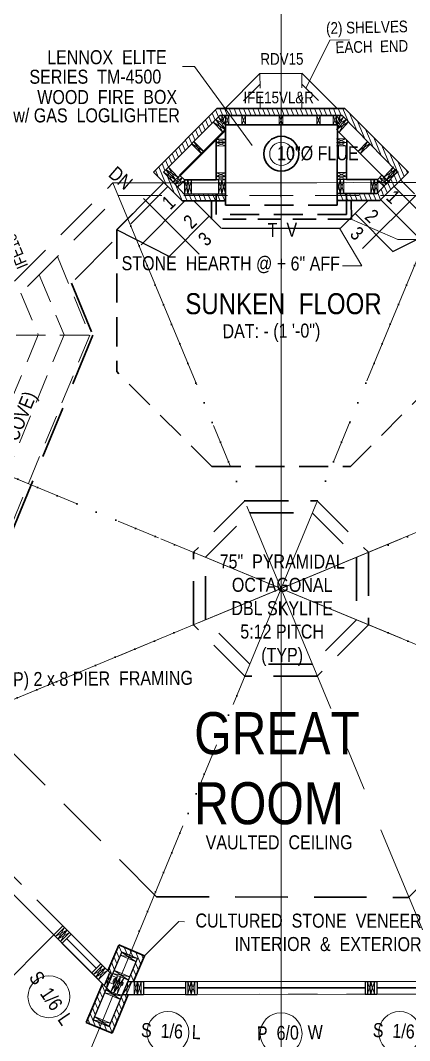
# Model space of a CAD drawing. Header units: inches. Extents: x 913 to 4010, y 85 to 6286.
# Drawn here: x 2736.9 to 2903.8, y 1601.2 to 2038.2 of the extents above; entities that cross this region are included whole.
import ezdxf

# ---------------------------------------------------------------- set-up
doc = ezdxf.new("R2010")
doc.units = ezdxf.units.IN
doc.header["$MEASUREMENT"] = 0
for name, pattern in [('ACAD_ISO07W100', [3, 0, -3]), ('CENTER', [2, 1.25, -0.25, 0.25, -0.25]), ('HIDDEN', [0.375, 0.25, -0.125])]:
    doc.linetypes.add(name, pattern=pattern)
for name, color, linetype, lineweight in [('BUILT-INS', 6, 'Continuous', 9), ('DOORS', 7, 'Continuous', 30), ('FL JOISTS', 3, 'Continuous', 20), ('FOUNDATION', 7, 'HIDDEN', 20), ('GRID', 1, 'CENTER', 20), ('INT WALLS', 7, 'Continuous', 40), ('LAYOUT', 6, 'Continuous', 9), ('LITE COVE', 7, 'HIDDEN', 30), ('MASONRY', 16, 'HIDDEN', 30), ('ROOF BEAMS', 3, 'HIDDEN', 30), ('ROOFLINE', 7, 'HIDDEN', 30), ('SKYLITES', 3, 'Continuous', 30), ('WALL FRAMING', 7, 'Continuous', 30), ('WINDOWS', 5, 'Continuous', 30)]:
    doc.layers.add(name, color=color, linetype=linetype, lineweight=lineweight)
for name, color, linetype in [('CABINETS', 30, 'HIDDEN'), ('LLMASONRY', 12, 'Continuous'), ('TEXT', 250, 'Continuous'), ('WALLS', 5, 'Continuous')]:
    doc.layers.add(name, color=color, linetype=linetype)
doc.styles.add('ARCHENTLTD', font='technical.ttf', dxfattribs={"height": 0.1875})
doc.dimstyles.new('ARCHENTLTD', dxfattribs={"dimscale": 0.05, "dimtxt": 0.1875, "dimasz": 3, "dimexe": 9, "dimexo": 1, "dimgap": 2.5, "dimtad": 0, "dimdec": 1, "dimzin": 1, "dimdsep": 46, "dimlunit": 4, "dimtxsty": 'ARCHENTLTD', "dimblk": 'ARCHTICK', "dimcen": 6, "dimclrd": 256, "dimclre": 256, "dimclrt": 256, "dimaunit": 1, "dimadec": 0, "dimazin": 0, "dimtfac": 1, "dimtdec": 1, "dimtofl": 0, "dimtmove": 1, "dimatfit": 3, "dimldrblk": 'ARCHTICK', "dimfxl": 1, "dimfrac": 2, "dimtolj": 1, "dimtzin": 0, "dimlwd": 9, "dimlwe": 9, "dimarcsym": 0})
pattern_1 = [(112.5, (-10519.8615, -1861.9279), (-1.73227412, -0.71753144), [])]
pattern_2 = [(112.5, (-10519.8085, -1854.6154), (-1.73227412, -0.71753144), [])]

# ---------------------------------------------------------------- blocks, each defined once
blk = doc.blocks.new('_ArchTick')
at = {"color": 0, "linetype": 'ByBlock', "const_width": 0.15}
blk.add_lwpolyline([(-0.5, -0.5), (0.5, 0.5)], dxfattribs=at)

msp = doc.modelspace()

# ---------------------------------------------------------------- hatches: boundary and pattern name
at = {"layer": 'MASONRY', "lineweight": 9, "ltscale": 75}
h = msp.add_hatch(dxfattribs=at)
h.set_pattern_fill('ANSI31', color=256, scale=15, angle=67.5, style=0)
h.set_pattern_definition(pattern_2)
h.paths.add_polyline_path([(2848.71, 2000.41), (2821.18, 2000.4), (2796.74, 1975.95), (2800.98, 1975.95), (2822.42, 1997.4), (2848.71, 1997.41)])
h.paths.add_polyline_path([(2798.23, 1973.2), (2800.98, 1975.95), (2796.74, 1975.95), (2793.99, 1973.2), (2796.74, 1970.45), (2800.83, 1970.45)])
h.paths.add_polyline_path([(2800.83, 1970.45), (2796.74, 1970.45), (2806.33, 1960.86), (2824.8, 1960.91), (2824.81, 1963.91), (2807.11, 1963.79)])
h = msp.add_hatch(dxfattribs=at)
h.set_pattern_fill('ANSI31', color=256, scale=15, angle=67.5, style=0)
h.set_pattern_definition(pattern_2)
h.paths.add_polyline_path([(2876.08, 2000.42), (2848.71, 2000.41), (2848.71, 1997.41), (2874.84, 1997.42), (2895.83, 1976), (2900.52, 1976)])
h.paths.add_polyline_path([(2903.28, 1973.23), (2900.52, 1976), (2895.83, 1976), (2898.51, 1973.26), (2895.92, 1970.5), (2900.55, 1970.5)])
h.paths.add_polyline_path([(2900.55, 1970.5), (2895.92, 1970.5), (2889.9, 1964.08), (2872.81, 1964.04), (2872.8, 1961.04), (2891.15, 1961.09)])
h = msp.add_hatch(dxfattribs=at)
h.set_pattern_fill('ANSI31', color=256, scale=15, angle=67.5, style=0)
h.set_pattern_definition(pattern_1)
h.paths.add_polyline_path([(2774.43, 1631.07), (2776.15, 1629.36), (2780.29, 1639.19), (2783.7, 1637.76), (2784.56, 1639.84), (2779.08, 1642.13)])
h.paths.add_polyline_path([(2783.04, 1626.48), (2785.48, 1626.48), (2790.08, 1637.55), (2784.56, 1639.84), (2783.7, 1637.76), (2787.14, 1636.33)])
h = msp.add_hatch(dxfattribs=at)
h.set_pattern_fill('ANSI31', color=256, scale=15, angle=67.5, style=0)
h.set_pattern_definition(pattern_1)
h.paths.add_polyline_path([(2773.89, 1623.83), (2772.17, 1625.55), (2765.17, 1608.92), (2776.25, 1604.3), (2783.19, 1620.98), (2780.75, 1620.97), (2775.04, 1607.25), (2768.12, 1610.12)])
at = {"layer": 'WALL FRAMING', "lineweight": 9, "ltscale": 150}
msp.add_hatch(color=256, dxfattribs=at).paths.add_polyline_path([(2775.6, 1627.21, 1), (2775.6, 1627.84, 1)])

# ---------------------------------------------------------------- linework, layer by layer
at = {"layer": 'BUILT-INS', "linetype": 'Continuous', "lineweight": 9, "ltscale": 0.75}
for p, q in [((2839.65, 2015.41), (2824.77, 2000.41)), ((2857.66, 2015.49), (2839.65, 2015.41)), ((2857.62, 2015.52), (2872.8, 2000.45))]:
    msp.add_line(p, q, dxfattribs=at)
at = {"layer": 'BUILT-INS', "linetype": 'HIDDEN', "lineweight": 9, "ltscale": 25}
for p, q in [((2839.65, 2015.41), (2839.66, 2000.41)), ((2857.62, 2015.52), (2857.63, 2000.42))]:
    msp.add_line(p, q, dxfattribs=at)
at = {"layer": 'BUILT-INS', "linetype": 'HIDDEN', "lineweight": 9, "ltscale": 40}
for p, q in [((2839.65, 2010.8), (2829.35, 2000.42)), ((2857.63, 2010.94), (2868.19, 2000.45))]:
    msp.add_line(p, q, dxfattribs=at)
at = {"layer": 'DOORS', "lineweight": 20, "ltscale": 75}
msp.add_line((2700.33, 1697.32), (2751.27, 1646.44), dxfattribs=at)
at = {"layer": 'DOORS', "ltscale": 75}
msp.add_line((2725.84, 1620.99), (2751.27, 1646.44), dxfattribs=at)
at = {"layer": 'DOORS', "color": 7, "linetype": 'Continuous', "lineweight": 20, "ltscale": 7.5}
for centre in [(2749.17, 1619.96), (2800.16, 1604.62), (2848.69, 1604.11), (2899.56, 1604.62)]:
    msp.add_circle(centre, 9, dxfattribs=at)
at = {"layer": 'FL JOISTS', "color": 7, "linetype": 'Continuous', "lineweight": 9}
msp.add_line((2794.79, 1965.12), (2778.22, 1948.54), dxfattribs=at)
at = {"layer": 'FOUNDATION', "color": 7, "linetype": 'Continuous', "lineweight": 9, "ltscale": 25}
msp.add_line((2741.8, 1536.45), (2770.8, 1606.57), dxfattribs=at)
at = {"layer": 'GRID', "color": 2, "lineweight": 9, "ltscale": 75}
for p, q in [((2770.8, 1606.57), (2920.59, 1968.69)), ((2776.59, 1968.62), (2926.73, 1606.65)), ((2674.89, 1866.75), (3022.59, 1722.86)), ((2674.96, 1722.81), (3022.54, 1866.92))]:
    msp.add_line(p, q, dxfattribs=at)
at = {"layer": 'GRID', "ltscale": 50}
for p, q in [((2776.59, 1968.63), (2920.59, 1968.7)), ((2776.76, 1620.97), (2674.88, 1722.75)), ((2776.76, 1620.97), (2920.76, 1621.05))]:
    msp.add_line(p, q, dxfattribs=at)
at = {"layer": 'INT WALLS', "color": 4}
msp.add_line((2824.82, 1991.32), (2805.3, 1971.79), dxfattribs=at)
at = {"layer": 'LAYOUT', "ltscale": 25}
msp.add_line((2848.8, 1531.01), (2848.8, 6013.46), dxfattribs=at)
at = {"layer": 'LAYOUT', "color": 6, "linetype": 'CENTER', "lineweight": 5, "ltscale": 250}
for p, q in [((2848.75, 1056.04), (2848.62, 2342.8)), ((4009.81, 2276.01), (2848.64, 1794.82)), ((4009.81, 1314.09), (1739.95, 2253.88))]:
    msp.add_line(p, q, dxfattribs=at)
at = {"layer": 'LAYOUT', "color": 6, "linetype": 'Continuous', "lineweight": 5, "ltscale": 250}
msp.add_line((2848.64, 1794.82), (1496.48, 1234.47), dxfattribs=at)
at = {"layer": 'LITE COVE', "ltscale": 90}
for p, q in [((2800.16, 1967.03), (2758.84, 1925.67)), ((2897.15, 1967.04), (2938.26, 1925.9)), ((2758.84, 1925.67), (2768.01, 1903.31)), ((2768.01, 1903.31), (2715.05, 1775.2)), ((2795.31, 1662.83), (2705.55, 1752.5)), ((2903.35, 1662.51), (2993.92, 1752.37)), ((2795.31, 1662.83), (2903.35, 1662.51))]:
    msp.add_line(p, q, dxfattribs=at)
at = {"layer": 'LITE COVE', "color": 7, "linetype": 'ACAD_ISO07W100', "lineweight": 30, "ltscale": 3}
for p, q in [((2833.13, 1832.33), (2778.86, 1963.12)), ((2864.2, 1832.34), (2918.31, 1963.19)), ((2811.44, 1810.1), (2697.69, 1857.5)), ((2886.17, 1809.88), (2999.57, 1857.68)), ((2811.17, 1779.3), (2693.72, 1730.62)), ((2886.17, 1779.31), (3003.64, 1730.67)), ((2833.14, 1757.33), (2779, 1626.51))]:
    msp.add_line(p, q, dxfattribs=at)
at = {"layer": 'MASONRY', "linetype": 'Continuous', "ltscale": 150}
msp.add_line((2821.18, 2000.4), (2793.99, 1973.2), dxfattribs=at)
at = {"layer": 'MASONRY', "linetype": 'Continuous'}
for p, q in [((2876.08, 2000.42), (2821.18, 2000.4)), ((2903.28, 1973.23), (2876.08, 2000.42)), ((2903.28, 1973.23), (2891.07, 1961.01))]:
    msp.add_line(p, q, dxfattribs=at)
at = {"layer": 'MASONRY', "linetype": 'Continuous', "ltscale": 1.5}
for p, q in [((2793.99, 1973.2), (2806.33, 1960.86)), ((2785.48, 1626.48), (2790.08, 1637.55))]:
    msp.add_line(p, q, dxfattribs=at)
at = {"layer": 'MASONRY', "linetype": 'Continuous', "ltscale": 5}
for p, q in [((2824.8, 1960.91), (2824.81, 1963.91)), ((2872.8, 1961.03), (2872.81, 1964.04))]:
    msp.add_line(p, q, dxfattribs=at)
at = {"layer": 'MASONRY', "linetype": 'Continuous', "ltscale": 7.5}
for p, q in [((2806.33, 1960.86), (2824.8, 1960.91)), ((2872.8, 1961.04), (2891.15, 1961.09))]:
    msp.add_line(p, q, dxfattribs=at)
at = {"layer": 'MASONRY', "linetype": 'Continuous', "lineweight": 25, "ltscale": 50}
for p, q in [((2823.19, 1948.98), (2811.29, 1960.88)), ((2885.96, 1960.95), (2874.02, 1949)), ((2874.02, 1949), (2823.4, 1948.98))]:
    msp.add_line(p, q, dxfattribs=at)
at = {"layer": 'MASONRY', "linetype": 'HIDDEN', "lineweight": 30, "ltscale": 40}
for p, q in [((2818.8, 1952.98), (2818.8, 1960.9)), ((2878.85, 1953.05), (2878.8, 1961.06)), ((2878.74, 1953.04), (2818.8, 1952.99))]:
    msp.add_line(p, q, dxfattribs=at)
at = {"layer": 'MASONRY', "linetype": 'Continuous', "lineweight": 30, "ltscale": 1.5}
for p, q in [((2779.08, 1642.12), (2774.43, 1631.07)), ((2779.08, 1642.13), (2790.08, 1637.55)), ((2772.17, 1625.55), (2765.17, 1608.92)), ((2776.25, 1604.3), (2783.19, 1620.98)), ((2765.17, 1608.92), (2776.25, 1604.3))]:
    msp.add_line(p, q, dxfattribs=at)
at = {"layer": 'ROOF BEAMS', "lineweight": 20, "ltscale": 75}
for p, q in [((2674.81, 1866.74), (2776.59, 1968.63)), ((2776.59, 1968.63), (2920.59, 1968.7)), ((2680.31, 1864.47), (2778.86, 1963.12)), ((2778.87, 1963.13), (2918.31, 1963.19)), ((2704.22, 1701.21), (2755.15, 1650.33))]:
    msp.add_line(p, q, dxfattribs=at)
at = {"layer": 'ROOF BEAMS', "ltscale": 75}
for p, q in [((2816.29, 1808.23), (2835.24, 1827.2)), ((2835.24, 1827.2), (2862.07, 1827.21)), ((2862.07, 1827.21), (2881.05, 1808.26)), ((2816.29, 1781.41), (2816.29, 1808.23)), ((2881.05, 1808.26), (2881.05, 1781.44)), ((2835.28, 1762.45), (2816.29, 1781.41)), ((2881.05, 1781.44), (2862.1, 1762.46)), ((2862.1, 1762.46), (2835.28, 1762.45))]:
    msp.add_line(p, q, dxfattribs=at)
at = {"layer": 'ROOFLINE', "color": 7, "linetype": 'HIDDEN', "lineweight": 5, "ltscale": 50}
for p, q in [((2752.83, 1937.06), (2766.65, 1903.31)), ((2744.99, 1929.21), (2755.69, 1903.43)), ((2737.15, 1921.36), (2744.59, 1903.43)), ((2744.52, 1903.43), (2698.37, 1791.78)), ((2755.61, 1903.43), (2706.23, 1783.96)), ((2766.65, 1903.31), (2714.09, 1776.15)), ((2716.38, 1903.28), (2768.01, 1903.31))]:
    msp.add_line(p, q, dxfattribs=at)
at = {"layer": 'SKYLITES', "linetype": 'HIDDEN', "ltscale": 75}
for p, q in [((2833.13, 1832.33), (2811.18, 1810.35)), ((2833.12, 1832.32), (2864.19, 1832.34)), ((2864.19, 1832.34), (2886.17, 1810.39)), ((2811.16, 1779.29), (2811.16, 1810.35)), ((2886.17, 1810.39), (2886.17, 1779.32)), ((2833.16, 1757.32), (2811.16, 1779.29)), ((2886.17, 1779.32), (2864.22, 1757.34)), ((2864.22, 1757.34), (2833.16, 1757.32))]:
    msp.add_line(p, q, dxfattribs=at)
at = {"layer": 'WALL FRAMING', "color": 4, "linetype": 'Continuous'}
for p, q in [((2822.42, 1997.4), (2798.23, 1973.2)), ((2898.52, 1973.25), (2874.84, 1997.42)), ((2798.23, 1973.2), (2802.35, 1968.83))]:
    msp.add_line(p, q, dxfattribs=at)
at = {"layer": 'WALL FRAMING', "linetype": 'Continuous'}
for p, q in [((2874.84, 1997.42), (2822.42, 1997.4)), ((2898.51, 1973.26), (2889.9, 1964.08)), ((2802.35, 1968.83), (2807.11, 1963.79))]:
    msp.add_line(p, q, dxfattribs=at)
at = {"layer": 'WALL FRAMING', "linetype": 'Continuous', "lineweight": 20, "ltscale": 40}
for p, q in [((2823.34, 1997.4), (2823.35, 1995.06)), ((2824.8, 1997.4), (2824.82, 1993.39)), ((2826.25, 1997.41), (2826.28, 1993.4)), ((2831.88, 1997.4), (2831.88, 1993.4)), ((2833.38, 1997.41), (2833.38, 1993.41)), ((2847.88, 1997.41), (2847.88, 1993.41)), ((2849.38, 1997.41), (2849.38, 1993.41)), ((2863.97, 1997.41), (2863.97, 1993.41)), ((2865.47, 1997.41), (2865.47, 1993.41)), ((2871.01, 1997.48), (2871, 1993.48)), ((2872.47, 1997.48), (2872.46, 1993.47)), ((2873.93, 1997.48), (2873.92, 1995.14)), ((2819.64, 1994.62), (2823.76, 1990.26)), ((2820.7, 1995.68), (2824.82, 1991.32)), ((2821.79, 1996.71), (2824.92, 1993.4)), ((2875.47, 1996.8), (2872.36, 1993.48)), ((2876.57, 1995.77), (2872.46, 1991.39)), ((2877.63, 1994.71), (2873.53, 1990.33)), ((2814.53, 1981.02), (2810.29, 1985.26)), ((2814.53, 1981.02), (2810.29, 1985.26)), ((2814.53, 1981.02), (2810.29, 1985.26)), ((2815.59, 1982.08), (2811.35, 1986.32)), ((2881.72, 1982.19), (2885.95, 1986.44)), ((2882.78, 1981.13), (2887.01, 1985.38)), ((2882.78, 1981.13), (2887.01, 1985.38)), ((2882.78, 1981.13), (2887.01, 1985.38)), ((2800.38, 1975.29), (2804.45, 1970.98)), ((2896.95, 1975.44), (2892.9, 1971.12)), ((2799.29, 1974.26), (2803.36, 1969.95)), ((2805.3, 1971.79), (2802.27, 1968.92)), ((2892.04, 1971.92), (2895.09, 1969.07)), ((2898.05, 1974.42), (2893.99, 1970.09)), ((2806.33, 1970.69), (2803.3, 1967.83)), ((2807.36, 1969.6), (2804.33, 1966.74)), ((2807.23, 1969.87), (2807.26, 1963.86)), ((2808.73, 1969.87), (2808.76, 1963.86)), ((2810.22, 1969.82), (2810.26, 1963.81)), ((2818.81, 1969.9), (2824.81, 1969.9)), ((2821.81, 1969.91), (2821.85, 1963.9)), ((2823.31, 1969.91), (2823.35, 1963.9)), ((2874.04, 1969.99), (2874.03, 1963.98)), ((2875.54, 1970), (2875.53, 1963.99)), ((2887.13, 1969.94), (2887.12, 1963.93)), ((2888.63, 1970), (2888.61, 1963.99)), ((2889.99, 1969.74), (2893.04, 1966.88)), ((2890.13, 1970), (2890.11, 1964)), ((2891.02, 1970.83), (2894.06, 1967.98))]:
    msp.add_line(p, q, dxfattribs=at)
at = {"layer": 'WALL FRAMING', "linetype": 'Continuous', "lineweight": 9, "ltscale": 40}
for p, q in [((2824.82, 1993.51), (2823.34, 1997.4)), ((2823.35, 1995.06), (2824.8, 1997.4)), ((2824.8, 1997.4), (2826.28, 1993.4)), ((2826.25, 1997.4), (2824.82, 1993.51)), ((2833.38, 1997.41), (2831.88, 1993.4)), ((2831.88, 1997.4), (2833.38, 1993.41)), ((2847.88, 1997.41), (2849.38, 1993.41)), ((2849.38, 1997.41), (2847.88, 1993.41)), ((2863.97, 1997.41), (2865.47, 1993.41)), ((2865.47, 1997.41), (2863.97, 1993.41)), ((2872.47, 1997.48), (2871, 1993.48)), ((2871.01, 1997.47), (2872.46, 1993.58)), ((2872.46, 1993.58), (2873.93, 1997.48)), ((2873.92, 1995.14), (2872.47, 1997.48)), ((2819.64, 1994.62), (2824.82, 1991.32)), ((2824.82, 1993.39), (2820.7, 1995.68)), ((2820.7, 1995.68), (2823.76, 1990.26)), ((2824.82, 1991.32), (2821.79, 1996.71)), ((2872.46, 1991.39), (2875.47, 1996.8)), ((2872.46, 1993.47), (2876.57, 1995.77)), ((2877.63, 1994.71), (2872.46, 1991.39)), ((2876.57, 1995.77), (2873.53, 1990.33)), ((2815.59, 1982.08), (2810.4, 1985.37)), ((2811.35, 1986.32), (2814.53, 1981.02)), ((2824.8, 1987.33), (2820.82, 1985.82)), ((2820.82, 1987.31), (2824.81, 1985.83)), ((2824.81, 1985.83), (2820.82, 1984.38)), ((2820.82, 1985.82), (2824.81, 1984.39)), ((2872.5, 1987.41), (2876.49, 1985.91)), ((2876.48, 1987.4), (2872.5, 1985.91)), ((2872.5, 1985.91), (2876.49, 1984.47)), ((2876.49, 1985.91), (2872.5, 1984.47)), ((2881.72, 1982.19), (2886.91, 1985.49)), ((2885.95, 1986.44), (2882.78, 1981.13)), ((2800.38, 1975.29), (2803.36, 1969.95)), ((2896.95, 1975.44), (2893.99, 1970.09)), ((2803.36, 1969.95), (2798.23, 1973.2)), ((2802.27, 1968.92), (2799.29, 1974.26)), ((2799.29, 1974.26), (2804.45, 1970.98)), ((2805.3, 1971.79), (2803.3, 1967.83)), ((2820.8, 1972.9), (2824.81, 1971.41)), ((2824.8, 1972.91), (2820.81, 1971.4)), ((2824.81, 1971.41), (2820.81, 1969.9)), ((2820.81, 1971.4), (2824.81, 1969.91)), ((2872.54, 1972.99), (2876.54, 1971.49)), ((2876.54, 1972.99), (2872.54, 1971.49)), ((2876.54, 1971.49), (2872.54, 1969.99)), ((2872.54, 1971.49), (2876.54, 1969.99)), ((2892.04, 1971.92), (2894.06, 1967.98)), ((2898.05, 1974.42), (2892.9, 1971.12)), ((2893.99, 1970.09), (2899.11, 1973.36)), ((2895.09, 1969.07), (2898.05, 1974.42)), ((2806.33, 1970.69), (2802.35, 1968.83)), ((2803.3, 1967.83), (2807.36, 1969.6)), ((2804.33, 1966.74), (2806.33, 1970.69)), ((2807.23, 1969.87), (2808.76, 1963.86)), ((2807.26, 1963.86), (2808.73, 1969.87)), ((2808.73, 1969.87), (2810.26, 1963.81)), ((2808.76, 1963.86), (2810.22, 1969.82)), ((2823.35, 1963.9), (2821.81, 1969.9)), ((2821.85, 1963.9), (2823.31, 1969.9)), ((2823.31, 1969.9), (2824.81, 1963.91)), ((2824.81, 1969.9), (2823.35, 1963.9)), ((2872.54, 1969.98), (2874.03, 1963.98)), ((2874.04, 1969.98), (2872.57, 1963.99)), ((2874.03, 1963.98), (2875.54, 1969.99)), ((2875.53, 1963.99), (2874.04, 1969.98)), ((2888.63, 1970), (2887.12, 1963.93)), ((2888.61, 1963.99), (2887.13, 1969.94)), ((2890.13, 1970), (2888.61, 1963.99)), ((2890.11, 1964), (2888.63, 1970)), ((2894.06, 1967.98), (2889.99, 1969.74)), ((2893.04, 1966.88), (2891.02, 1970.83)), ((2891.02, 1970.83), (2895, 1968.98))]:
    msp.add_line(p, q, dxfattribs=at)
at = {"layer": 'WALL FRAMING', "color": 7, "linetype": 'Continuous', "lineweight": 30, "ltscale": 5}
for p, q in [((2824.81, 1963.91), (2824.82, 1993.4)), ((2872.81, 1964.04), (2872.82, 1993.42))]:
    msp.add_line(p, q, dxfattribs=at)
at = {"layer": 'WALL FRAMING', "color": 7, "linetype": 'Continuous', "lineweight": 30}
msp.add_line((2872.82, 1993.42), (2824.82, 1993.4), dxfattribs=at)
at = {"layer": 'WALL FRAMING', "color": 4}
msp.add_line((2891.95, 1971.83), (2872.82, 1990.95), dxfattribs=at)
at = {"layer": 'WALL FRAMING', "color": 7, "lineweight": 20, "ltscale": 7.5}
for p, q in [((2820.8, 1987.32), (2824.8, 1987.33)), ((2820.81, 1985.82), (2824.81, 1985.83)), ((2820.81, 1984.38), (2824.81, 1984.39)), ((2876.5, 1987.41), (2872.5, 1987.41)), ((2876.5, 1985.91), (2872.5, 1985.91)), ((2876.5, 1984.47), (2872.5, 1984.47)), ((2820.8, 1972.9), (2824.8, 1972.91)), ((2820.81, 1971.4), (2824.81, 1971.41)), ((2876.54, 1972.99), (2872.54, 1972.99)), ((2876.54, 1971.49), (2872.54, 1971.49)), ((2820.81, 1969.9), (2824.81, 1969.91)), ((2876.54, 1969.99), (2872.54, 1969.99))]:
    msp.add_line(p, q, dxfattribs=at)
at = {"layer": 'WALL FRAMING', "ltscale": 5}
for p, q in [((2820.81, 1969.9), (2820.82, 1987.31)), ((2876.81, 1970.05), (2876.82, 1986.95))]:
    msp.add_line(p, q, dxfattribs=at)
at = {"layer": 'WALL FRAMING'}
for p, q in [((2807.23, 1969.87), (2805.3, 1971.79)), ((2891.95, 1971.83), (2890.24, 1970.09))]:
    msp.add_line(p, q, dxfattribs=at)
at = {"layer": 'WALL FRAMING', "color": 7, "lineweight": 20}
msp.add_line((2894.65, 1969.14), (2891.95, 1971.83), dxfattribs=at)
at = {"layer": 'WALL FRAMING', "color": 7, "linetype": 'HIDDEN', "lineweight": 30, "ltscale": 50}
for p, q in [((2798.39, 1968.8), (2778.22, 1948.61)), ((2919.22, 1950.59), (2899.93, 1969.87)), ((2778.22, 1948.54), (2778.23, 1887.75)), ((2878.44, 1847.06), (2919.23, 1887.88)), ((2818.95, 1847.05), (2778.23, 1887.75))]:
    msp.add_line(p, q, dxfattribs=at)
at = {"layer": 'WALL FRAMING', "color": 4, "ltscale": 7.5}
for p, q in [((2807.23, 1969.87), (2820.81, 1969.9)), ((2876.81, 1970.05), (2890.24, 1970.09))]:
    msp.add_line(p, q, dxfattribs=at)
at = {"layer": 'WALL FRAMING', "color": 4, "linetype": 'Continuous', "ltscale": 7.5}
for p, q in [((2807.11, 1963.79), (2824.81, 1963.91)), ((2872.81, 1964.04), (2889.9, 1964.08))]:
    msp.add_line(p, q, dxfattribs=at)
at = {"layer": 'WALL FRAMING', "linetype": 'HIDDEN', "lineweight": 30, "ltscale": 40}
for p, q in [((2820.8, 1954.99), (2820.81, 1963.88)), ((2824.8, 1958.99), (2824.81, 1963.91)), ((2872.8, 1959.03), (2872.81, 1964.04)), ((2876.8, 1955.03), (2876.81, 1964.05))]:
    msp.add_line(p, q, dxfattribs=at)
at = {"layer": 'WALL FRAMING', "color": 7, "linetype": 'Continuous', "lineweight": 25}
for p, q in [((2807.43, 1960.86), (2788.66, 1942.08)), ((2907.87, 1944.9), (2891.45, 1961.39)), ((2817.85, 1954.32), (2800.66, 1937.11)), ((2896.65, 1939.22), (2880.44, 1955.42))]:
    msp.add_line(p, q, dxfattribs=at)
at = {"layer": 'WALL FRAMING', "lineweight": 25, "ltscale": 150}
for p, q in [((2817.85, 1954.32), (2811.29, 1960.88)), ((2880.44, 1955.42), (2885.96, 1960.95)), ((2896.65, 1939.22), (2919.22, 1950.59)), ((2800.66, 1937.11), (2778.22, 1948.54))]:
    msp.add_line(p, q, dxfattribs=at)
at = {"layer": 'WALL FRAMING', "linetype": 'HIDDEN', "lineweight": 30, "ltscale": 50}
for p, q in [((2872.8, 1959.03), (2824.8, 1958.99)), ((2876.8, 1955.03), (2820.8, 1954.99)), ((2818.95, 1847.05), (2878.44, 1847.06))]:
    msp.add_line(p, q, dxfattribs=at)
at = {"layer": 'WALL FRAMING', "lineweight": 20, "ltscale": 50}
for p, q in [((2755.86, 1649.62), (2751.97, 1645.72)), ((2756.92, 1648.56), (2753.03, 1644.66)), ((2757.98, 1647.5), (2754.09, 1643.6)), ((2772.13, 1633.37), (2768.24, 1629.46)), ((2773.19, 1632.3), (2769.3, 1628.4)), ((2774.26, 1631.24), (2770.36, 1627.34)), ((2785.69, 1626.48), (2785.69, 1620.99)), ((2787.19, 1626.48), (2787.19, 1620.99)), ((2788.69, 1626.48), (2788.69, 1620.99)), ((2808.69, 1626.49), (2808.69, 1621)), ((2810.19, 1626.49), (2810.19, 1621)), ((2811.69, 1626.49), (2811.69, 1621)), ((2885.69, 1626.53), (2885.69, 1621.03)), ((2887.19, 1626.53), (2887.19, 1621.03)), ((2888.69, 1626.53), (2888.69, 1621.03))]:
    msp.add_line(p, q, dxfattribs=at)
at = {"layer": 'WALL FRAMING', "lineweight": 9, "ltscale": 150}
for p, q in [((2751.97, 1645.73), (2756.92, 1648.56)), ((2755.86, 1649.62), (2753.03, 1644.66)), ((2756.92, 1648.56), (2754.1, 1643.61)), ((2753.03, 1644.66), (2757.98, 1647.5)), ((2780.26, 1639.12), (2786.57, 1634.95)), ((2779.71, 1637.8), (2787.14, 1636.33)), ((2768.25, 1629.47), (2773.19, 1632.3)), ((2772.13, 1633.37), (2769.3, 1628.4)), ((2769.3, 1628.4), (2774.26, 1631.24)), ((2773.19, 1632.3), (2770.36, 1627.34)), ((2773.9, 1623.83), (2775.11, 1630.38)), ((2777.02, 1631.35), (2783.31, 1627.12)), ((2776.2, 1629.31), (2772.78, 1624.88)), ((2774.82, 1629.55), (2773.63, 1626.66)), ((2773.63, 1626.66), (2776.86, 1625.28)), ((2774.82, 1629.55), (2778.05, 1628.17)), ((2775.62, 1622.15), (2779.87, 1628.51)), ((2777.11, 1627.75), (2776.48, 1626.27)), ((2776.95, 1626.07), (2776.48, 1626.27)), ((2776.5, 1629.94), (2783.88, 1628.5)), ((2777.87, 1628.25), (2776.64, 1625.38)), ((2777.01, 1621.58), (2778.49, 1629.08)), ((2781.26, 1627.93), (2777.01, 1621.58)), ((2777.1, 1626.47), (2780.68, 1624.93)), ((2777.58, 1627.54), (2777.11, 1627.75)), ((2777.4, 1627.16), (2780.98, 1625.62)), ((2778.39, 1621), (2779.87, 1628.51)), ((2780.54, 1626.21), (2781, 1626.02)), ((2780.75, 1620.97), (2784.66, 1626.48)), ((2782.37, 1620.98), (2783.03, 1626.48)), ((2785.69, 1620.99), (2787.19, 1626.48)), ((2787.19, 1620.99), (2785.69, 1626.48)), ((2787.19, 1626.48), (2788.69, 1620.99)), ((2788.69, 1626.48), (2787.19, 1620.99)), ((2808.69, 1626.49), (2810.19, 1621)), ((2808.69, 1621), (2810.19, 1626.49)), ((2810.19, 1621), (2811.69, 1626.49)), ((2810.19, 1626.49), (2811.69, 1621)), ((2885.69, 1626.53), (2887.19, 1621.03)), ((2885.69, 1621.03), (2887.19, 1626.53)), ((2887.19, 1621.03), (2888.69, 1626.53)), ((2887.19, 1626.53), (2888.69, 1621.03)), ((2772.97, 1621.64), (2780.46, 1620.15)), ((2773.5, 1623.03), (2779.84, 1618.78)), ((2779.97, 1624.83), (2780.43, 1624.63)), ((2780.98, 1625.62), (2780.68, 1624.93)), ((2775.61, 1608.63), (2768.12, 1610.12)), ((2768.7, 1611.51), (2775.04, 1607.25))]:
    msp.add_line(p, q, dxfattribs=at)
at = {"layer": 'WALL FRAMING', "lineweight": 20, "ltscale": 1.5}
for p, q in [((2779.71, 1637.8), (2786.57, 1634.95)), ((2775.11, 1630.38), (2772.78, 1624.88)), ((2777.02, 1631.35), (2783.88, 1628.5)), ((2776.45, 1629.96), (2783.31, 1627.12)), ((2782.37, 1620.98), (2784.66, 1626.48)), ((2772.92, 1621.65), (2779.84, 1618.78)), ((2773.49, 1623.04), (2780.41, 1620.16)), ((2768.7, 1611.51), (2775.61, 1608.63))]:
    msp.add_line(p, q, dxfattribs=at)
at = {"layer": 'WALL FRAMING', "lineweight": 20, "ltscale": 150}
for p, q in [((2775.62, 1622.15), (2778.49, 1629.08)), ((2777.01, 1621.58), (2779.87, 1628.51)), ((2778.39, 1621), (2781.26, 1627.93)), ((2781, 1626.02), (2780.43, 1624.63))]:
    msp.add_line(p, q, dxfattribs=at)
at = {"layer": 'WALLS', "color": 4, "ltscale": 50}
for p, q in [((2755.15, 1650.33), (2751.26, 1646.43)), ((2758.69, 1646.79), (2755.15, 1650.33)), ((2758.69, 1646.79), (2754.79, 1642.89)), ((2771.43, 1634.07), (2767.53, 1630.17)), ((2776.2, 1629.31), (2771.43, 1634.07)), ((2783.04, 1626.48), (2789.69, 1626.48)), ((2789.69, 1626.48), (2789.69, 1620.99)), ((2807.69, 1626.49), (2807.69, 1621)), ((2807.69, 1626.49), (2812.69, 1626.49)), ((2812.69, 1626.49), (2812.69, 1621)), ((2884.69, 1626.52), (2889.69, 1626.53)), ((2884.69, 1626.52), (2884.69, 1621.03)), ((2889.69, 1626.53), (2889.69, 1621.03))]:
    msp.add_line(p, q, dxfattribs=at)
at = {"layer": 'WALLS', "color": 4, "ltscale": 75}
for p, q in [((2751.27, 1646.44), (2754.8, 1642.9)), ((2767.54, 1630.18), (2773.89, 1623.83)), ((2780.75, 1620.97), (2789.69, 1620.98)), ((2807.69, 1620.99), (2812.69, 1620.99)), ((2884.69, 1621.02), (2889.69, 1621.03))]:
    msp.add_line(p, q, dxfattribs=at)
at = {"layer": 'WALLS', "color": 4, "lineweight": 20, "ltscale": 50}
for p, q in [((2771.43, 1634.07), (2758.69, 1646.79)), ((2789.69, 1626.48), (2807.69, 1626.49)), ((2812.69, 1626.49), (2884.69, 1626.52)), ((2889.69, 1626.53), (2907.69, 1626.54))]:
    msp.add_line(p, q, dxfattribs=at)
at = {"layer": 'WALLS', "color": 4, "lineweight": 20, "ltscale": 75}
for p, q in [((2754.8, 1642.9), (2767.54, 1630.18)), ((2789.69, 1620.98), (2807.69, 1620.99)), ((2812.69, 1620.99), (2884.69, 1621.02)), ((2889.69, 1621.03), (2907.69, 1621.04))]:
    msp.add_line(p, q, dxfattribs=at)
at = {"layer": 'WALLS', "color": 7, "ltscale": 1.5}
for p, q in [((2780.35, 1639.16), (2768.12, 1610.12)), ((2780.29, 1639.19), (2787.14, 1636.33)), ((2775.04, 1607.25), (2787.14, 1636.33)), ((2768.12, 1610.12), (2775.04, 1607.25))]:
    msp.add_line(p, q, dxfattribs=at)
at = {"layer": 'WALLS', "color": 7, "linetype": 'Continuous', "lineweight": 30, "ltscale": 175}
msp.add_circle((2848.82, 1981.04, -2), 7.5, dxfattribs=at)
at = {"layer": 'WALLS', "color": 7, "linetype": 'Continuous', "lineweight": 9, "ltscale": 175}
msp.add_circle((2848.82, 1981.04, -2), 5, dxfattribs=at)
at = {"layer": 'WINDOWS', "ltscale": 75}
for p, q in [((2756.74, 1644.84), (2769.48, 1632.12)), ((2789.69, 1623.74), (2807.69, 1623.74)), ((2812.69, 1623.75), (2884.69, 1623.78)), ((2889.69, 1623.78), (2907.69, 1623.79))]:
    msp.add_line(p, q, dxfattribs=at)

# ---------------------------------------------------------------- texts
at = {"layer": 'BUILT-INS', "linetype": 'Continuous', "ltscale": 1.5, "insert": (2902.94, 2038.13), "char_height": 5, "attachment_point": 3, "rotation": 1.239, "style": 'ARCHENTLTD'}
msp.add_mtext('(2) SHELVES\\PEACH  END\\P{\\H1.999x;  }', dxfattribs=at)
at = {"layer": 'BUILT-INS', "linetype": 'Continuous', "lineweight": 30, "ltscale": 1.5, "insert": (2839.82, 2024.16), "char_height": 5, "attachment_point": 1, "rotation": 0.1469, "style": 'ARCHENTLTD'}
msp.add_mtext('RDV15\\P{\\H1.999x;  }', dxfattribs=at)
at = {"layer": 'BUILT-INS', "linetype": 'Continuous', "lineweight": 9, "ltscale": 1.5, "insert": (2832.52, 2007.67), "char_height": 5, "attachment_point": 1, "style": 'ARCHENTLTD'}
msp.add_mtext('IFE15VL&R\\P{\\H1.999x;  }', dxfattribs=at)
at = {"layer": 'BUILT-INS', "linetype": 'Continuous', "lineweight": 9, "ltscale": 1.5, "insert": (2735.72, 1931.2), "char_height": 5, "attachment_point": 1, "rotation": 112.3639, "style": 'ARCHENTLTD'}
msp.add_mtext('IFE18VL\\P{\\H1.999x;  }', dxfattribs=at)
at = {"layer": 'CABINETS', "color": 7, "linetype": 'Continuous', "lineweight": 30, "ltscale": 1.5, "insert": (2734.16, 1843.84), "char_height": 6, "attachment_point": 5, "rotation": 67.3314, "style": 'ARCHENTLTD'}
msp.add_mtext('(ABOVE  LITE  COVE)\\P{\\H1.333x;  }', dxfattribs=at)
at = {"layer": 'DOORS', "color": 7, "linetype": 'Continuous', "lineweight": 30, "ltscale": 1.5, "char_height": 6, "attachment_point": 3, "style": 'ARCHENTLTD'}
for s, insert, rotation in [('CULTURED  STONE  VENEER\\PINTERIOR  &  EXTERIOR\\P{\\H1.999x;  }', (2908.96, 1655.47), 359.9091), ('S  1/6  L\\P{\\H1.999x;  }', (2759.71, 1610.46), 304.2372), ('S  1/6  L\\P{\\H1.999x;  }', (2814.37, 1607.72), 357.6883), ('S  1/6  L\\P{\\H1.999x;  }', (2913.76, 1607.72), 357.6883), ('P  6/0  W\\P{\\H1.999x;  }', (2866.54, 1607.89), 1.3486)]:
    msp.add_mtext(s, dxfattribs=dict(at, insert=insert, rotation=rotation))
at = {"layer": 'LLMASONRY', "color": 7, "linetype": 'Continuous', "lineweight": 30, "ltscale": 1.5, "char_height": 6, "attachment_point": 1, "rotation": 0.0751, "style": 'ARCHENTLTD'}
for s, insert in [('LENNOX  ELITE\\P{\\H1.999x;  }', (2748.41, 2025.39)), ('SERIES  TM-4500\\P{\\H1.999x;  }', (2740.78, 2017.05)), ('WOOD  FIRE  BOX\\P{\\H1.999x;  }', (2744.14, 2008.34)), ('w/ GAS  LOGLIGHTER\\P{\\H1.999x;  }', (2733.86, 2000.47))]:
    msp.add_mtext(s, dxfattribs=dict(at, insert=insert))
at = {"layer": 'TEXT', "ltscale": 1.5, "insert": (2881.93, 1984.26), "char_height": 6, "attachment_point": 3, "rotation": 359.9058, "style": 'ARCHENTLTD'}
msp.add_mtext('10"%%c FLUE\\P{\\H1.999x;  }', dxfattribs=at)
at = {"layer": 'TEXT', "linetype": 'Continuous', "char_height": 6, "width": 271, "attachment_point": 1, "rotation": 0.4625, "style": 'ARCHENTLTD'}
for s, insert in [('T  V', (2842.97, 1951.41, -1373.14)), ('DAT: - (1 \'-0")', (2823.56, 1908.02)), ('(TYP) 2 x 8 PIER  FRAMING\\P              ', (2722.66, 1758.89))]:
    msp.add_mtext(s, dxfattribs=dict(at, insert=insert))
at = {"layer": 'TEXT', "color": 7, "linetype": 'Continuous', "lineweight": 30, "ltscale": 1.5, "char_height": 6, "style": 'ARCHENTLTD'}
for s, insert, attachment_point, rotation in [('STONE  HEARTH @ + 6" AFF\\P{\\H1.999x;  }', (2873.93, 1937.03), 3, 359.9058), ('VAULTED  CEILING\\P\\P\\P\\P  ', (2847.86, 1666.07), 5, 0.0192)]:
    msp.add_mtext(s, dxfattribs=dict(at, insert=insert, attachment_point=attachment_point, rotation=rotation))
at = {"layer": 'TEXT', "linetype": 'Continuous', "width": 271, "attachment_point": 1, "style": 'ARCHENTLTD'}
for s, insert, char_height in [('   \\P \\PSUNKEN  FLOOR', (2807.62, 1951.34), 9), ('   GREAT\\P   ROOM', (2794.24, 1741.87), 18)]:
    msp.add_mtext(s, dxfattribs=dict(at, insert=insert, char_height=char_height))
at = {"layer": 'TEXT', "color": 7, "linetype": 'Continuous', "lineweight": 30, "insert": (2849.15, 1775.5), "char_height": 6, "attachment_point": 5, "rotation": 359.9514, "style": 'ARCHENTLTD'}
msp.add_mtext('75"  PYRAMIDAL\\POCTAGONAL\\PDBL SKYLITE\\P5:12 PITCH\\P(TYP)\\P\\P  ', dxfattribs=at)
at = {"layer": 'WALL FRAMING', "lineweight": 20, "ltscale": 150, "char_height": 6, "width": 14.1875, "style": 'ARCHENTLTD'}
for s, insert, attachment_point, rotation in [('DN', (2785.66, 1969.69), 3, 319.0943), ('1', (2799.74, 1963.74), 3, 43.9047), ('1', (2897.51, 1966.14), 1, 316.1091), ('2', (2808.9, 1955.49), 3, 43.9047), ('2', (2888.35, 1957.89), 1, 316.1091), ('3', (2881.99, 1950.47), 1, 316.1091), ('3', (2815.26, 1948.07), 3, 43.9047)]:
    msp.add_mtext(s, dxfattribs=dict(at, insert=insert, attachment_point=attachment_point, rotation=rotation))

# ---------------------------------------------------------------- leaders
at = {"layer": 'BUILT-INS', "linetype": 'Continuous', "lineweight": 9, "ltscale": 25}
msp.add_leader([(2859.38, 2009.26), (2869.66, 2029.65), (2878.06, 2029.87)], dimstyle='ARCHENTLTD', override={"dimgap": 1, "dimtad": 0}, dxfattribs=at)
at = {"layer": 'TEXT', "color": 7, "linetype": 'Continuous', "lineweight": 9, "ltscale": 25}
for points in [[(2836.27, 1984.61), (2811.54, 2018.39), (2806.49, 2018.4)], [(2873.72, 1949.19), (2883.25, 1933.1), (2874.97, 1933.1)], [(2878.96, 1952.83), (2898.72, 1944.3), (2922.8, 1944.39)], [(2790.08, 1637.55), (2804.82, 1652.13), (2807.31, 1652.1)]]:
    msp.add_leader(points, dimstyle='ARCHENTLTD', override={"dimgap": 1, "dimtad": 0}, dxfattribs=at)
at = {"layer": 'WALL FRAMING', "lineweight": 20, "ltscale": 150}
for points in [[(2883.65, 1940.45), (2907.59, 1964.35)], [(2813.61, 1938.05), (2789.66, 1961.94)]]:
    msp.add_leader(points, dimstyle='ARCHENTLTD', override={"dimgap": 1, "dimtad": 0}, dxfattribs=at)

doc.saveas('drawing.dxf')
